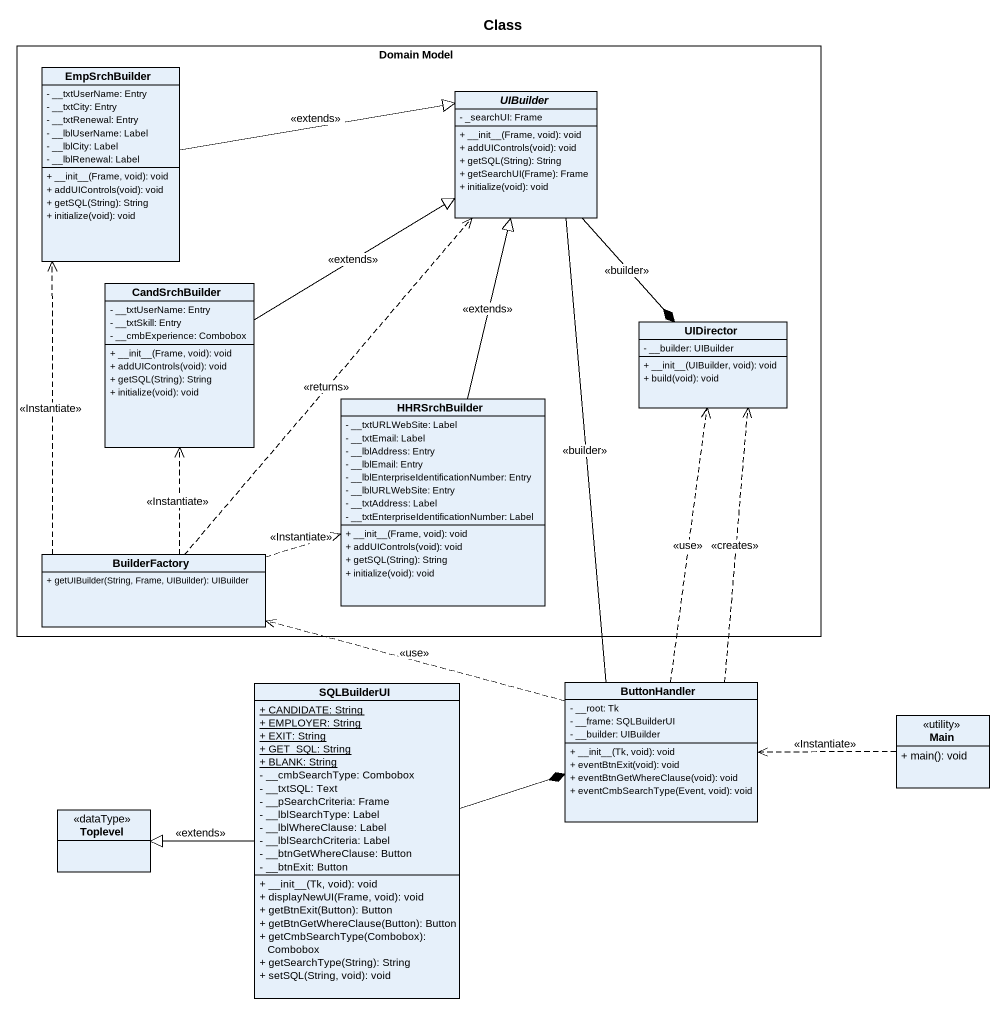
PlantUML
@startuml
title Class
hide circle
hide empty members
skinparam classAttributeIconSize 0
rectangle "Domain Model" as Domain_Model {
  class EmpSrchBuilder {
    - __txtUserName: Entry
    - __txtCity: Entry
    - __txtRenewal: Entry
    - __lblUserName: Label
    - __lblCity: Label
    - __lblRenewal: Label
    + ~__init~__(Frame, void): void
    + addUIControls(void): void
    + getSQL(String): String
    + initialize(void): void
  }
  abstract class UIBuilder {
    - _searchUI: Frame
    + ~__init~__(Frame, void): void
    + addUIControls(void): void
    + getSQL(String): String
    + getSearchUI(Frame): Frame
    + initialize(void): void
  }
  class CandSrchBuilder {
    - __txtUserName: Entry
    - __txtSkill: Entry
    - __cmbExperience: Combobox
    + ~__init~__(Frame, void): void
    + addUIControls(void): void
    + getSQL(String): String
    + initialize(void): void
  }
  class UIDirector {
    - __builder: UIBuilder
    + ~__init~__(UIBuilder, void): void
    + build(void): void
  }
  class HHRSrchBuilder {
    - __txtURLWebSite: Label
    - __txtEmail: Label
    - __lblAddress: Entry
    - __lblEmail: Entry
    - __lblEnterpriseIdentificationNumber: Entry
    - __lblURLWebSite: Entry
    - __txtAddress: Label
    - __txtEnterpriseIdentificationNumber: Label
    + ~__init~__(Frame, void): void
    + addUIControls(void): void
    + getSQL(String): String
    + initialize(void): void
  }
  class BuilderFactory {
    + getUIBuilder(String, Frame, UIBuilder): UIBuilder
  }
}
class SQLBuilderUI {
  {static} + CANDIDATE: String
  {static} + EMPLOYER: String
  {static} + EXIT: String
  {static} + GET_SQL: String
  {static} + BLANK: String
  - __cmbSearchType: Combobox
  - __txtSQL: Text
  - __pSearchCriteria: Frame
  - __lblSearchType: Label
  - __lblWhereClause: Label
  - __lblSearchCriteria: Label
  - __btnGetWhereClause: Button
  - __btnExit: Button
  + ~__init~__(Tk, void): void
  + displayNewUI(Frame, void): void
  + getBtnExit(Button): Button
  + getBtnGetWhereClause(Button): Button
  + getCmbSearchType(Combobox): Combobox
  + getSearchType(String): String
  + setSQL(String, void): void
}
class ButtonHandler {
  - __root: Tk
  - __frame: SQLBuilderUI
  - __builder: UIBuilder
  + ~__init~__(Tk, void): void
  + eventBtnExit(void): void
  + eventBtnGetWhereClause(void): void
  + eventCmbSearchType(Event, void): void
}
class Main <<utility>> {
  + main(): void
}
class Toplevel <<dataType>>
EmpSrchBuilder -right-|> UIBuilder : <<extends>>
UIBuilder --* UIDirector : <<builder>>
CandSrchBuilder -up-|> UIBuilder : <<extends>>
HHRSrchBuilder -up-|> UIBuilder : <<extends>>
BuilderFactory .up.> EmpSrchBuilder : <<Instantiate>>
BuilderFactory .up.> UIBuilder : <<returns>>
BuilderFactory .up.> CandSrchBuilder : <<Instantiate>>
BuilderFactory .right.> HHRSrchBuilder : <<Instantiate>>
SQLBuilderUI -right-* ButtonHandler
SQLBuilderUI -left-|> Toplevel : <<extends>>
ButtonHandler -up- UIBuilder : <<builder>>
ButtonHandler .up.> UIDirector : <<creates>>
ButtonHandler .up.> UIDirector : <<use>>
ButtonHandler .left.> BuilderFactory : <<use>>
Main .left.> ButtonHandler : <<Instantiate>>
@enduml
